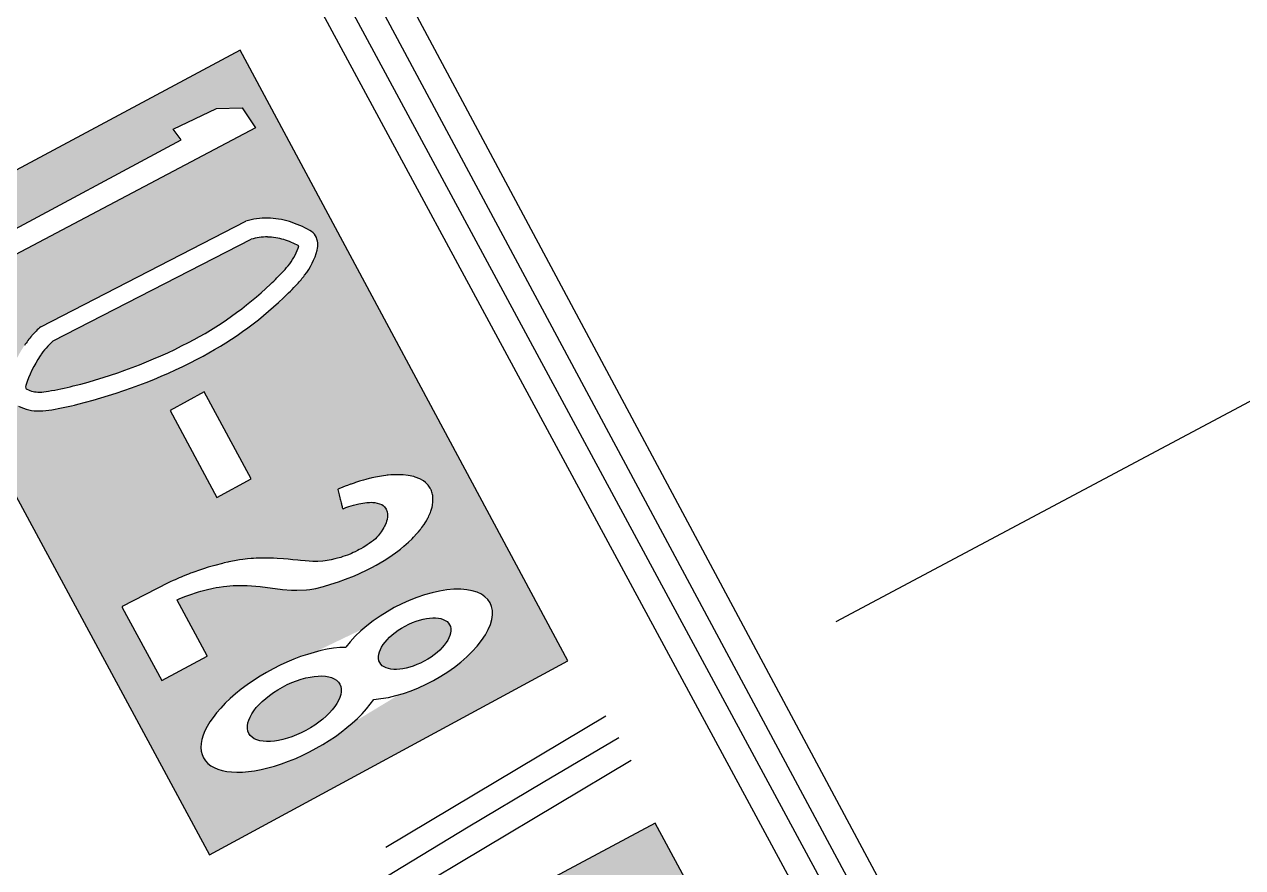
# Model space of a CAD drawing. Header units: millimetres. Extents: x 1358 to 1865, y 706 to 1003.
# Drawn here: x 1516.052 to 1519.524, y 933.403 to 935.804 of the extents above; entities that cross this region are included whole.
import ezdxf

# ---------------------------------------------------------------- set-up
doc = ezdxf.new("R2010")
doc.units = ezdxf.units.MM
doc.layers.add('建築', color=7, linetype='Continuous')

msp = doc.modelspace()

# ---------------------------------------------------------------- hatches: boundary and pattern name
at = {"layer": '建築', "ltscale": 1000}
h = msp.add_hatch(color=256, dxfattribs=at)
h.paths.add_polyline_path([(1515.6385, 935.1814), (1516.5799, 933.4395), (1517.6009, 933.9913), (1516.6677, 935.7306)])
edge = h.paths.add_edge_path(flags=0)
edge.add_ellipse((1517.1646, 934.0407), major_axis=(-0.0997, -0.0539), ratio=0.501182, start_angle=0, end_angle=360)
edge = h.paths.add_edge_path(flags=0)
edge.add_ellipse((1516.8215, 933.8553), major_axis=(-0.1297, -0.0701), ratio=0.475938, start_angle=0, end_angle=360)
h.paths.add_polyline_path([(1516.4673, 934.7047), (1516.6011, 934.4572), (1516.6989, 934.51), (1516.5651, 934.7575)], flags=16)
h.paths.add_polyline_path([(1516.9454, 934.4796), (1516.9472, 934.4723), (1516.949, 934.465), (1516.9512, 934.4562), (1516.9523, 934.4518), (1516.9531, 934.4489), (1516.9538, 934.446), (1516.9549, 934.4416), (1516.9556, 934.4386), (1516.956, 934.4372), (1516.9575, 934.4313), (1516.9582, 934.4284), (1516.9586, 934.427), (1516.9589, 934.4255), (1516.9606, 934.425), (1516.9685, 934.4281), (1516.9768, 934.431), (1516.9834, 934.4331), (1516.9903, 934.4351), (1516.9975, 934.437), (1517.0051, 934.4388), (1517.0221, 934.4418), (1517.0286, 934.4426), (1517.036, 934.4431), (1517.0402, 934.4432), (1517.045, 934.4431), (1517.0509, 934.4427), (1517.0712, 934.4366), (1517.0747, 934.4342), (1517.0788, 934.4303), (1517.0832, 934.4236), (1517.0864, 934.4159), (1517.0875, 934.4101), (1517.0876, 934.4074), (1517.0874, 934.402), (1517.0861, 934.3943), (1517.0847, 934.3893), (1517.0829, 934.3845), (1517.0803, 934.3785), (1517.0786, 934.3749), (1517.0767, 934.3714), (1517.074, 934.3668), (1517.0689, 934.3589), (1517.0665, 934.3555), (1517.0606, 934.3478), (1517.057, 934.3435), (1517.0532, 934.3392), (1517.0474, 934.3342), (1517.042, 934.3304), (1517.0351, 934.3257), (1517.0295, 934.322), (1517.0251, 934.3192), (1517.0176, 934.3147), (1517.0114, 934.3111), (1517.0066, 934.3085), (1517.0017, 934.3059), (1516.9949, 934.3025), (1516.9896, 934.3001), (1516.9841, 934.2976), (1516.9804, 934.296), (1516.9727, 934.2929), (1516.9666, 934.2907), (1516.9603, 934.2885), (1516.9559, 934.2871), (1516.9537, 934.2864), (1516.9444, 934.2838), (1516.937, 934.2819), (1516.9263, 934.2797), (1516.9092, 934.2767), (1516.903, 934.2759), (1516.8883, 934.2748), (1516.8748, 934.2748), (1516.8642, 934.2753), (1516.8522, 934.2761), (1516.8389, 934.2774), (1516.8319, 934.2781), (1516.8177, 934.2797), (1516.8039, 934.2811), (1516.7908, 934.2823), (1516.7729, 934.2836), (1516.762, 934.2841), (1516.7568, 934.2843), (1516.7519, 934.2844), (1516.747, 934.2845), (1516.7379, 934.2845), (1516.7335, 934.2845), (1516.7292, 934.2844), (1516.725, 934.2843), (1516.721, 934.2842), (1516.7131, 934.2838), (1516.7056, 934.2834), (1516.6984, 934.2828), (1516.6881, 934.2818), (1516.6751, 934.2803), (1516.6658, 934.279), (1516.6511, 934.2766), (1516.6346, 934.2734), (1516.6319, 934.2729), (1516.6215, 934.2706), (1516.6165, 934.2694), (1516.5946, 934.2637), (1516.5763, 934.2584), (1516.5631, 934.2542), (1516.5546, 934.2513), (1516.5483, 934.2492), (1516.538, 934.2455), (1516.5299, 934.2425), (1516.5259, 934.241), (1516.52, 934.2387), (1516.5141, 934.2364), (1516.5122, 934.2356), (1516.5045, 934.2325), (1516.4988, 934.2301), (1516.4932, 934.2277), (1516.4876, 934.2253), (1516.4821, 934.2229), (1516.4766, 934.2205), (1516.4676, 934.2164), (1516.464, 934.2148), (1516.4623, 934.214), (1516.331, 934.1463), (1516.3305, 934.1451), (1516.3314, 934.1435), (1516.4438, 933.9355), (1516.4442, 933.9354), (1516.5732, 934.0051), (1516.5732, 934.0064), (1516.4875, 934.1645), (1516.4874, 934.1659), (1516.4893, 934.1667), (1516.4912, 934.1675), (1516.4931, 934.1683), (1516.5047, 934.1729), (1516.5126, 934.1759), (1516.5291, 934.1819), (1516.5398, 934.1854), (1516.5487, 934.1882), (1516.5556, 934.1902), (1516.5699, 934.194), (1516.5904, 934.1987), (1516.5987, 934.2003), (1516.6073, 934.2018), (1516.6194, 934.2036), (1516.647, 934.2062), (1516.6589, 934.2067), (1516.6868, 934.2065), (1516.7239, 934.2035), (1516.788, 934.1952), (1516.8135, 934.193), (1516.8286, 934.1926), (1516.856, 934.1939), (1516.8656, 934.1951), (1516.8825, 934.1981), (1516.9046, 934.2037), (1516.9254, 934.2097), (1516.9473, 934.2167), (1516.9679, 934.224), (1516.9931, 934.2341), (1517.0078, 934.2405), (1517.0288, 934.2505), (1517.0421, 934.2573), (1517.055, 934.2643), (1517.0778, 934.2778), (1517.0935, 934.288), (1517.1162, 934.3042), (1517.1238, 934.3101), (1517.1335, 934.318), (1517.1473, 934.3301), (1517.157, 934.3394), (1517.1611, 934.3435), (1517.171, 934.3541), (1517.1738, 934.3574), (1517.1747, 934.3584), (1517.1756, 934.3595), (1517.1801, 934.3649), (1517.1809, 934.366), (1517.1835, 934.3693), (1517.1852, 934.3715), (1517.1876, 934.3749), (1517.1907, 934.3793), (1517.1915, 934.3805), (1517.1945, 934.385), (1517.198, 934.3907), (1517.2, 934.3942), (1517.2025, 934.3988), (1517.2037, 934.4012), (1517.2054, 934.4047), (1517.207, 934.4083), (1517.2095, 934.4143), (1517.2108, 934.418), (1517.2116, 934.4204), (1517.2128, 934.4241), (1517.2141, 934.4292), (1517.2152, 934.4342), (1517.2158, 934.4381), (1517.2163, 934.442), (1517.2165, 934.4433), (1517.2168, 934.45), (1517.2167, 934.4527), (1517.2166, 934.4554), (1517.2164, 934.4582), (1517.2159, 934.4624), (1517.2154, 934.4653), (1517.2144, 934.4696), (1517.2135, 934.4726), (1517.2125, 934.4756), (1517.2113, 934.4787), (1517.2106, 934.4802), (1517.2089, 934.4834), (1517.2069, 934.4868), (1517.203, 934.492), (1517.1996, 934.4957), (1517.1953, 934.4997), (1517.1894, 934.5041), (1517.1797, 934.5097), (1517.1659, 934.5152), (1517.1623, 934.5163), (1517.1461, 934.5198), (1517.1316, 934.5214), (1517.1209, 934.5219), (1517.1162, 934.5219), (1517.1118, 934.5219), (1517.1076, 934.5218), (1517.0998, 934.5214), (1517.0962, 934.5211), (1517.0892, 934.5205), (1517.0858, 934.5202), (1517.0825, 934.5198), (1517.0762, 934.519), (1517.0702, 934.5181), (1517.0643, 934.5171), (1517.0587, 934.5161), (1517.0532, 934.515), (1517.0479, 934.5139), (1517.0427, 934.5127), (1517.0401, 934.5122), (1517.0351, 934.5109), (1517.0254, 934.5084), (1517.0183, 934.5065), (1517.0115, 934.5045), (1517.007, 934.5031), (1516.9961, 934.4996), (1516.9918, 934.4982), (1516.9835, 934.4952), (1516.9815, 934.4945), (1516.9734, 934.4915), (1516.9694, 934.49), (1516.9617, 934.4869), (1516.9578, 934.4853), (1516.9503, 934.4822), (1516.9466, 934.4806)], flags=16)
h.paths.add_polyline_path([(1515.8509, 935.0565), (1515.8122, 935.1076), (1516.499, 935.4752), (1516.4763, 935.5061), (1516.5999, 935.5652), (1516.6727, 935.567), (1516.7112, 935.5097)], flags=16)
edge = h.paths.add_edge_path(flags=0)
edge.add_arc((1516.7436, 935.0367), 0.1623, 89.4145, 106.2301)
edge.add_line((1516.6982, 935.1925), (1516.1345, 934.903))
edge.add_arc((1516.281, 934.7371), 0.2214, 131.4382, 138.9021)
edge.add_arc((1516.2776, 934.74), 0.2169, 138.9021, 146.4281)
edge.add_arc((1516.3842, 934.6694), 0.3447, 146.4281, 162.0274)
edge.add_arc((1516.066, 934.7725), 0.0103, 162.0274, 201.6207)
edge.add_arc((1516.0626, 934.7712), 0.00654, 201.6207, 243.1303)
edge.add_arc((1516.0939, 934.8329), 0.0758, 243.1303, 271.1084)
edge.add_arc((1516.0921, 934.923), 0.1659, 271.1084, 279.9971)
edge.add_arc((1515.9399, 935.7867), 1.0428, 279.9971, 283.9718)
edge.add_arc((1515.8274, 936.2386), 1.5086, 283.9718, 297.3348)
edge.add_arc((1516.0522, 935.8039), 1.0192, 297.3348, 313.4768)
edge.add_arc((1516.1332, 935.7184), 0.9013, 313.4768, 316.8189)
edge.add_arc((1516.5853, 935.2941), 0.2814, 316.8189, 322.4622)
edge.add_arc((1516.6846, 935.2179), 0.1562, 322.4622, 343.5723)
edge.add_arc((1516.7094, 934.9335), 0.2708, 62.5085, 72.4096)
edge.add_arc((1516.7436, 935.0414), 0.1575, 72.4096, 89.4145)
edge = h.paths.add_edge_path(flags=16)
edge.add_ellipse((1517.1609, 934.0387), major_axis=(0.2186, 0.1181), ratio=0.474004, start_angle=225.6432, end_angle=494.3568)
edge.add_ellipse((1516.8162, 933.8524), major_axis=(0.2535, 0.137), ratio=0.44711, start_angle=400.8108, end_angle=679.1892)
edge = h.paths.add_edge_path(flags=16)
edge.add_arc((1516.7436, 935.0367), 0.216, 89.4145, 106.2301)
edge.add_line((1516.6832, 935.2441), (1516.099, 934.9433))
edge.add_arc((1516.281, 934.7371), 0.2751, 131.4382, 138.9021)
edge.add_arc((1516.2776, 934.74), 0.2706, 138.9021, 146.4281)
edge.add_arc((1516.3842, 934.6694), 0.3984, 146.4281, 162.0274)
edge.add_arc((1516.066, 934.7725), 0.064, 162.0274, 201.6207)
edge.add_arc((1516.0626, 934.7712), 0.0603, 201.6207, 243.1303)
edge.add_arc((1516.0939, 934.8329), 0.1295, 243.1303, 271.1084)
edge.add_arc((1516.0921, 934.923), 0.2196, 271.1084, 279.9972)
edge.add_arc((1515.9399, 935.7867), 1.0965, 279.9971, 283.9718)
edge.add_arc((1515.8274, 936.2386), 1.5623, 283.9718, 297.3348)
edge.add_arc((1516.0522, 935.8039), 1.0729, 297.3348, 313.4768)
edge.add_arc((1516.1332, 935.7184), 0.9551, 313.4768, 316.8189)
edge.add_arc((1516.5853, 935.2941), 0.3351, 316.8189, 322.4622)
edge.add_arc((1516.6846, 935.2179), 0.2099, 322.4622, 344.5199)
edge.add_arc((1516.8361, 935.1759), 0.0527, 344.5199, 389.3987)
edge.add_arc((1516.8459, 935.1814), 0.0415, 29.3987, 61.1747)
edge.add_arc((1516.7094, 934.9335), 0.3245, 61.1747, 72.4096)
edge.add_arc((1516.7436, 935.0414), 0.2112, 72.4096, 89.4145)
h = msp.add_hatch(color=256, dxfattribs=at)
h.paths.add_polyline_path([(1516.8212, 932.9804), (1517.7627, 931.2385), (1518.7836, 931.7903), (1517.8505, 933.5295)])
edge = h.paths.add_edge_path(flags=0)
edge.add_ellipse((1518.3474, 931.8397), major_axis=(-0.0997, -0.0539), ratio=0.501182, start_angle=0, end_angle=360)
edge = h.paths.add_edge_path(flags=0)
edge.add_ellipse((1518.0043, 931.6543), major_axis=(-0.1297, -0.0701), ratio=0.475938, start_angle=0, end_angle=360)
h.paths.add_polyline_path([(1517.6501, 932.5037), (1517.7839, 932.2562), (1517.8816, 932.309), (1517.7479, 932.5565)], flags=16)
h.paths.add_polyline_path([(1518.1281, 932.2786), (1518.13, 932.2712), (1518.1318, 932.2639), (1518.134, 932.2552), (1518.1351, 932.2508), (1518.1358, 932.2479), (1518.1366, 932.2449), (1518.1377, 932.2406), (1518.1384, 932.2376), (1518.1388, 932.2362), (1518.1402, 932.2303), (1518.141, 932.2274), (1518.1413, 932.2259), (1518.1417, 932.2245), (1518.1434, 932.224), (1518.1512, 932.227), (1518.1596, 932.23), (1518.1662, 932.232), (1518.1731, 932.2341), (1518.1803, 932.236), (1518.1879, 932.2377), (1518.2049, 932.2408), (1518.2114, 932.2415), (1518.2188, 932.2421), (1518.223, 932.2422), (1518.2277, 932.2421), (1518.2337, 932.2417), (1518.2539, 932.2356), (1518.2575, 932.2332), (1518.2616, 932.2293), (1518.2659, 932.2226), (1518.2692, 932.2148), (1518.2702, 932.2091), (1518.2704, 932.2064), (1518.2702, 932.201), (1518.2689, 932.1933), (1518.2675, 932.1883), (1518.2657, 932.1834), (1518.2631, 932.1774), (1518.2614, 932.1739), (1518.2595, 932.1704), (1518.2568, 932.1658), (1518.2516, 932.1579), (1518.2493, 932.1545), (1518.2434, 932.1468), (1518.2398, 932.1425), (1518.236, 932.1382), (1518.2302, 932.1332), (1518.2248, 932.1294), (1518.2179, 932.1247), (1518.2122, 932.121), (1518.2079, 932.1182), (1518.2004, 932.1137), (1518.1942, 932.1101), (1518.1894, 932.1075), (1518.1844, 932.1049), (1518.1776, 932.1015), (1518.1724, 932.099), (1518.1669, 932.0966), (1518.1632, 932.095), (1518.1555, 932.0919), (1518.1494, 932.0897), (1518.1431, 932.0875), (1518.1387, 932.0861), (1518.1365, 932.0854), (1518.1272, 932.0828), (1518.1198, 932.0809), (1518.1091, 932.0787), (1518.092, 932.0757), (1518.0857, 932.0749), (1518.0711, 932.0738), (1518.0575, 932.0738), (1518.0469, 932.0743), (1518.0349, 932.0751), (1518.0216, 932.0764), (1518.0147, 932.0771), (1518.0005, 932.0786), (1517.9867, 932.0801), (1517.9736, 932.0813), (1517.9556, 932.0826), (1517.9448, 932.0831), (1517.9396, 932.0833), (1517.9346, 932.0834), (1517.9298, 932.0835), (1517.9206, 932.0835), (1517.9162, 932.0835), (1517.912, 932.0834), (1517.9078, 932.0833), (1517.9037, 932.0832), (1517.8959, 932.0828), (1517.8884, 932.0823), (1517.8812, 932.0818), (1517.8708, 932.0808), (1517.8578, 932.0793), (1517.8486, 932.078), (1517.8339, 932.0756), (1517.8174, 932.0724), (1517.8147, 932.0719), (1517.8043, 932.0696), (1517.7992, 932.0684), (1517.7774, 932.0627), (1517.7591, 932.0574), (1517.7459, 932.0532), (1517.7373, 932.0503), (1517.731, 932.0481), (1517.7207, 932.0445), (1517.7126, 932.0415), (1517.7087, 932.0399), (1517.7027, 932.0376), (1517.6969, 932.0353), (1517.6949, 932.0346), (1517.6873, 932.0314), (1517.6816, 932.0291), (1517.676, 932.0267), (1517.6704, 932.0243), (1517.6649, 932.0219), (1517.6594, 932.0195), (1517.6504, 932.0154), (1517.6468, 932.0138), (1517.645, 932.0129), (1517.5137, 931.9453), (1517.5133, 931.9441), (1517.5142, 931.9425), (1517.6266, 931.7345), (1517.627, 931.7344), (1517.756, 931.8041), (1517.7559, 931.8054), (1517.6702, 931.9635), (1517.6702, 931.9649), (1517.6721, 931.9657), (1517.674, 931.9664), (1517.6759, 931.9672), (1517.6875, 931.9719), (1517.6954, 931.9749), (1517.7119, 931.9808), (1517.7226, 931.9844), (1517.7315, 931.9872), (1517.7384, 931.9892), (1517.7526, 931.993), (1517.7732, 931.9977), (1517.7814, 931.9993), (1517.79, 932.0008), (1517.8022, 932.0026), (1517.8298, 932.0052), (1517.8417, 932.0057), (1517.8696, 932.0055), (1517.9067, 932.0025), (1517.9707, 931.9942), (1517.9963, 931.992), (1518.0114, 931.9915), (1518.0388, 931.9928), (1518.0484, 931.994), (1518.0653, 931.9971), (1518.0873, 932.0027), (1518.1082, 932.0086), (1518.1301, 932.0157), (1518.1507, 932.023), (1518.1759, 932.0331), (1518.1906, 932.0395), (1518.2116, 932.0495), (1518.2249, 932.0563), (1518.2378, 932.0633), (1518.2606, 932.0768), (1518.2763, 932.087), (1518.299, 932.1032), (1518.3066, 932.109), (1518.3163, 932.117), (1518.3301, 932.1291), (1518.3398, 932.1384), (1518.3439, 932.1425), (1518.3537, 932.1531), (1518.3565, 932.1563), (1518.3575, 932.1574), (1518.3584, 932.1585), (1518.3628, 932.1639), (1518.3637, 932.165), (1518.3663, 932.1683), (1518.3679, 932.1705), (1518.3704, 932.1738), (1518.3735, 932.1783), (1518.3743, 932.1794), (1518.3772, 932.184), (1518.3807, 932.1897), (1518.3827, 932.1931), (1518.3852, 932.1978), (1518.3864, 932.2002), (1518.3882, 932.2037), (1518.3898, 932.2073), (1518.3923, 932.2133), (1518.3936, 932.217), (1518.3944, 932.2194), (1518.3956, 932.2231), (1518.3969, 932.2281), (1518.398, 932.2332), (1518.3986, 932.2371), (1518.3991, 932.241), (1518.3992, 932.2423), (1518.3995, 932.249), (1518.3995, 932.2517), (1518.3994, 932.2544), (1518.3992, 932.2572), (1518.3986, 932.2614), (1518.3981, 932.2643), (1518.3971, 932.2686), (1518.3963, 932.2716), (1518.3953, 932.2746), (1518.3941, 932.2777), (1518.3934, 932.2792), (1518.3917, 932.2824), (1518.3896, 932.2857), (1518.3858, 932.291), (1518.3824, 932.2947), (1518.3781, 932.2987), (1518.3722, 932.3031), (1518.3625, 932.3087), (1518.3487, 932.3142), (1518.3451, 932.3153), (1518.3289, 932.3187), (1518.3144, 932.3204), (1518.3037, 932.3209), (1518.299, 932.3209), (1518.2946, 932.3209), (1518.2904, 932.3207), (1518.2826, 932.3204), (1518.279, 932.3201), (1518.2719, 932.3195), (1518.2686, 932.3191), (1518.2653, 932.3188), (1518.259, 932.3179), (1518.2529, 932.3171), (1518.2471, 932.3161), (1518.2415, 932.3151), (1518.236, 932.314), (1518.2306, 932.3129), (1518.2254, 932.3117), (1518.2229, 932.3111), (1518.2179, 932.3099), (1518.2082, 932.3074), (1518.2011, 932.3055), (1518.1942, 932.3035), (1518.1898, 932.3021), (1518.1789, 932.2986), (1518.1746, 932.2971), (1518.1663, 932.2942), (1518.1642, 932.2935), (1518.1562, 932.2905), (1518.1522, 932.289), (1518.1444, 932.2859), (1518.1406, 932.2843), (1518.1331, 932.2811), (1518.1294, 932.2795)], flags=16)
h.paths.add_polyline_path([(1517.0337, 932.8555), (1516.9949, 932.9066), (1517.6817, 933.2742), (1517.6591, 933.3051), (1517.7827, 933.3642), (1517.8555, 933.366), (1517.8939, 933.3087)], flags=16)
edge = h.paths.add_edge_path(flags=0)
edge.add_arc((1517.9264, 932.8357), 0.1623, 89.4145, 106.2301)
edge.add_line((1517.881, 932.9915), (1517.3173, 932.702))
edge.add_arc((1517.4638, 932.5361), 0.2214, 131.4382, 138.9021)
edge.add_arc((1517.4604, 932.539), 0.2169, 138.9021, 146.4281)
edge.add_arc((1517.5669, 932.4683), 0.3447, 146.4281, 162.0274)
edge.add_arc((1517.2488, 932.5715), 0.0103, 162.0274, 201.6207)
edge.add_arc((1517.2454, 932.5702), 0.00654, 201.6207, 243.1303)
edge.add_arc((1517.2767, 932.6319), 0.0758, 243.1303, 271.1084)
edge.add_arc((1517.2749, 932.722), 0.1659, 271.1084, 279.9971)
edge.add_arc((1517.1227, 933.5856), 1.0428, 279.9971, 283.9718)
edge.add_arc((1517.0102, 934.0376), 1.5086, 283.9718, 297.3348)
edge.add_arc((1517.2349, 933.6029), 1.0192, 297.3348, 313.4768)
edge.add_arc((1517.316, 933.5174), 0.9013, 313.4768, 316.8189)
edge.add_arc((1517.7681, 933.0931), 0.2814, 316.8189, 322.4622)
edge.add_arc((1517.8674, 933.0168), 0.1562, 322.4622, 343.5723)
edge.add_arc((1517.8922, 932.7324), 0.2708, 62.5085, 72.4096)
edge.add_arc((1517.9264, 932.8404), 0.1575, 72.4096, 89.4145)
edge = h.paths.add_edge_path(flags=16)
edge.add_ellipse((1518.3437, 931.8377), major_axis=(0.2186, 0.1181), ratio=0.474004, start_angle=225.6432, end_angle=494.3568)
edge.add_ellipse((1517.999, 931.6514), major_axis=(0.2535, 0.137), ratio=0.44711, start_angle=400.8108, end_angle=679.1892)
edge = h.paths.add_edge_path(flags=16)
edge.add_arc((1517.9264, 932.8357), 0.216, 89.4145, 106.2301)
edge.add_line((1517.866, 933.0431), (1517.2818, 932.7423))
edge.add_arc((1517.4638, 932.5361), 0.2751, 131.4382, 138.9021)
edge.add_arc((1517.4604, 932.539), 0.2706, 138.9021, 146.4281)
edge.add_arc((1517.5669, 932.4683), 0.3984, 146.4281, 162.0274)
edge.add_arc((1517.2488, 932.5715), 0.064, 162.0274, 201.6207)
edge.add_arc((1517.2454, 932.5702), 0.0603, 201.6207, 243.1303)
edge.add_arc((1517.2767, 932.6319), 0.1295, 243.1303, 271.1084)
edge.add_arc((1517.2749, 932.722), 0.2196, 271.1084, 279.9972)
edge.add_arc((1517.1227, 933.5856), 1.0965, 279.9971, 283.9718)
edge.add_arc((1517.0102, 934.0376), 1.5623, 283.9718, 297.3348)
edge.add_arc((1517.2349, 933.6029), 1.0729, 297.3348, 313.4768)
edge.add_arc((1517.316, 933.5174), 0.9551, 313.4768, 316.8189)
edge.add_arc((1517.7681, 933.0931), 0.3351, 316.8189, 322.4622)
edge.add_arc((1517.8674, 933.0168), 0.2099, 322.4622, 344.5199)
edge.add_arc((1518.0188, 932.9749), 0.0527, 344.5199, 389.3987)
edge.add_arc((1518.0286, 932.9804), 0.0415, 29.3987, 61.1747)
edge.add_arc((1517.8922, 932.7324), 0.3245, 61.1747, 72.4096)
edge.add_arc((1517.9264, 932.8404), 0.2112, 72.4096, 89.4145)

# ---------------------------------------------------------------- linework, layer by layer
for p, q in [((1530.7112, 940.6782, -0.309), (1518.365, 934.1026, -0.309)), ((1516.8105, 936.5003, -0.309), (1519.4771, 931.5225, -0.309)), ((1516.7393, 936.4629, -0.309), (1519.4123, 931.4862, -0.309)), ((1516.6707, 936.4269, -0.309), (1519.355, 931.4539, -0.309)), ((1516.6022, 936.391, -0.309), (1519.2904, 931.4174, -0.309)), ((1516.6677, 935.7306, -0.309), (1515.6385, 935.1814, -0.309)), ((1517.6009, 933.9913, -0.309), (1516.6677, 935.7306, -0.309)), ((1516.4763, 935.5061, -0.309), (1516.5999, 935.5652, -0.309)), ((1516.5999, 935.5652, -0.309), (1516.6727, 935.567, -0.309)), ((1516.6727, 935.567, -0.309), (1516.7112, 935.5097, -0.309)), ((1516.7112, 935.5097, -0.309), (1515.8509, 935.0565, -0.309)), ((1516.499, 935.4752, -0.309), (1516.4763, 935.5061, -0.309)), ((1515.8122, 935.1076, -0.309), (1516.499, 935.4752, -0.309)), ((1516.099, 934.9433, -0.309), (1516.6832, 935.2441, -0.309)), ((1516.1345, 934.903, -0.309), (1516.6982, 935.1925, -0.309)), ((1515.6385, 935.1814, -0.309), (1516.5799, 933.4395, -0.309)), ((1516.5651, 934.7575, -0.309), (1516.4673, 934.7047, -0.309)), ((1516.6989, 934.51, -0.309), (1516.5651, 934.7575, -0.309)), ((1516.4673, 934.7047, -0.309), (1516.6011, 934.4572, -0.309)), ((1516.6011, 934.4572, -0.309), (1516.6989, 934.51, -0.309)), ((1516.9918, 934.4982, -0.309), (1516.9835, 934.4952, -0.309)), ((1516.9961, 934.4996, -0.309), (1516.9918, 934.4982, -0.309)), ((1517.007, 934.5031, -0.309), (1516.9961, 934.4996, -0.309)), ((1517.0115, 934.5045, -0.309), (1517.007, 934.5031, -0.309)), ((1517.0183, 934.5065, -0.309), (1517.0115, 934.5045, -0.309)), ((1517.0254, 934.5084, -0.309), (1517.0183, 934.5065, -0.309)), ((1517.0351, 934.5109, -0.309), (1517.0254, 934.5084, -0.309)), ((1517.0401, 934.5122, -0.309), (1517.0351, 934.5109, -0.309)), ((1517.0427, 934.5127, -0.309), (1517.0401, 934.5122, -0.309)), ((1517.0479, 934.5139, -0.309), (1517.0427, 934.5127, -0.309)), ((1517.0532, 934.515, -0.309), (1517.0479, 934.5139, -0.309)), ((1517.0587, 934.5161, -0.309), (1517.0532, 934.515, -0.309)), ((1517.0643, 934.5171, -0.309), (1517.0587, 934.5161, -0.309)), ((1517.0702, 934.5181, -0.309), (1517.0643, 934.5171, -0.309)), ((1517.0762, 934.519, -0.309), (1517.0702, 934.5181, -0.309)), ((1517.0825, 934.5198, -0.309), (1517.0762, 934.519, -0.309)), ((1517.0858, 934.5202, -0.309), (1517.0825, 934.5198, -0.309)), ((1517.0892, 934.5205, -0.309), (1517.0858, 934.5202, -0.309)), ((1517.0962, 934.5211, -0.309), (1517.0892, 934.5205, -0.309)), ((1517.0998, 934.5214, -0.309), (1517.0962, 934.5211, -0.309)), ((1517.1076, 934.5218, -0.309), (1517.0998, 934.5214, -0.309)), ((1517.1118, 934.5219, -0.309), (1517.1076, 934.5218, -0.309)), ((1517.1162, 934.5219, -0.309), (1517.1118, 934.5219, -0.309)), ((1517.1209, 934.5219, -0.309), (1517.1162, 934.5219, -0.309)), ((1517.1316, 934.5214, -0.309), (1517.1209, 934.5219, -0.309)), ((1517.1461, 934.5198, -0.309), (1517.1316, 934.5214, -0.309)), ((1517.1623, 934.5163, -0.309), (1517.1461, 934.5198, -0.309)), ((1517.1659, 934.5152, -0.309), (1517.1623, 934.5163, -0.309)), ((1517.1797, 934.5097, -0.309), (1517.1659, 934.5152, -0.309)), ((1517.1894, 934.5041, -0.309), (1517.1797, 934.5097, -0.309)), ((1517.1953, 934.4997, -0.309), (1517.1894, 934.5041, -0.309)), ((1517.1996, 934.4957, -0.309), (1517.1953, 934.4997, -0.309)), ((1516.9466, 934.4806, -0.309), (1516.9454, 934.4796, -0.309)), ((1516.9454, 934.4796, -0.309), (1516.9472, 934.4723, -0.309)), ((1516.9454, 934.4796, -0.309), (1516.9454, 934.4796, -0.309)), ((1516.9503, 934.4822, -0.309), (1516.9466, 934.4806, -0.309)), ((1516.9472, 934.4723, -0.309), (1516.949, 934.465, -0.309)), ((1516.949, 934.465, -0.309), (1516.9512, 934.4562, -0.309)), ((1516.9578, 934.4853, -0.309), (1516.9503, 934.4822, -0.309)), ((1516.9617, 934.4869, -0.309), (1516.9578, 934.4853, -0.309)), ((1516.9694, 934.49, -0.309), (1516.9617, 934.4869, -0.309)), ((1516.9734, 934.4915, -0.309), (1516.9694, 934.49, -0.309)), ((1516.9815, 934.4945, -0.309), (1516.9734, 934.4915, -0.309)), ((1516.9835, 934.4952, -0.309), (1516.9815, 934.4945, -0.309)), ((1517.203, 934.492, -0.309), (1517.1996, 934.4957, -0.309)), ((1517.2069, 934.4868, -0.309), (1517.203, 934.492, -0.309)), ((1517.2089, 934.4834, -0.309), (1517.2069, 934.4868, -0.309)), ((1517.2106, 934.4802, -0.309), (1517.2089, 934.4834, -0.309)), ((1517.2113, 934.4787, -0.309), (1517.2106, 934.4802, -0.309)), ((1517.2125, 934.4756, -0.309), (1517.2113, 934.4787, -0.309)), ((1517.2135, 934.4726, -0.309), (1517.2125, 934.4756, -0.309)), ((1517.2144, 934.4696, -0.309), (1517.2135, 934.4726, -0.309)), ((1517.2154, 934.4653, -0.309), (1517.2144, 934.4696, -0.309)), ((1517.2159, 934.4624, -0.309), (1517.2154, 934.4653, -0.309)), ((1517.2164, 934.4582, -0.309), (1517.2159, 934.4624, -0.309)), ((1516.9512, 934.4562, -0.309), (1516.9523, 934.4518, -0.309)), ((1516.9523, 934.4518, -0.309), (1516.9531, 934.4489, -0.309)), ((1516.9531, 934.4489, -0.309), (1516.9538, 934.446, -0.309)), ((1516.9538, 934.446, -0.309), (1516.9549, 934.4416, -0.309)), ((1516.9549, 934.4416, -0.309), (1516.9556, 934.4386, -0.309)), ((1516.9556, 934.4386, -0.309), (1516.956, 934.4372, -0.309)), ((1516.956, 934.4372, -0.309), (1516.9575, 934.4313, -0.309)), ((1516.9575, 934.4313, -0.309), (1516.9582, 934.4284, -0.309)), ((1516.9582, 934.4284, -0.309), (1516.9586, 934.427, -0.309)), ((1516.9586, 934.427, -0.309), (1516.9589, 934.4255, -0.309)), ((1516.9606, 934.425, -0.309), (1516.9685, 934.4281, -0.309)), ((1516.9685, 934.4281, -0.309), (1516.9768, 934.431, -0.309)), ((1516.9768, 934.431, -0.309), (1516.9834, 934.4331, -0.309)), ((1516.9834, 934.4331, -0.309), (1516.9903, 934.4351, -0.309)), ((1516.9903, 934.4351, -0.309), (1516.9975, 934.437, -0.309)), ((1516.9975, 934.437, -0.309), (1517.0051, 934.4388, -0.309)), ((1517.0051, 934.4388, -0.309), (1517.0221, 934.4418, -0.309)), ((1517.0221, 934.4418, -0.309), (1517.0286, 934.4426, -0.309)), ((1517.0286, 934.4426, -0.309), (1517.036, 934.4431, -0.309)), ((1517.036, 934.4431, -0.309), (1517.0402, 934.4432, -0.309)), ((1517.0402, 934.4432, -0.309), (1517.045, 934.4431, -0.309)), ((1517.045, 934.4431, -0.309), (1517.0509, 934.4427, -0.309)), ((1517.0509, 934.4427, -0.309), (1517.0712, 934.4366, -0.309)), ((1517.0712, 934.4366, -0.309), (1517.0747, 934.4342, -0.309)), ((1517.0747, 934.4342, -0.309), (1517.0788, 934.4303, -0.309)), ((1517.0788, 934.4303, -0.309), (1517.0832, 934.4236, -0.309)), ((1517.2128, 934.4241, -0.309), (1517.2141, 934.4292, -0.309)), ((1517.2141, 934.4292, -0.309), (1517.2152, 934.4342, -0.309)), ((1517.2152, 934.4342, -0.309), (1517.2158, 934.4381, -0.309)), ((1517.2158, 934.4381, -0.309), (1517.2163, 934.442, -0.309)), ((1517.2163, 934.442, -0.309), (1517.2165, 934.4433, -0.309)), ((1517.2166, 934.4554, -0.309), (1517.2164, 934.4582, -0.309)), ((1517.2165, 934.4433, -0.309), (1517.2168, 934.45, -0.309)), ((1517.2167, 934.4527, -0.309), (1517.2166, 934.4554, -0.309)), ((1517.2168, 934.45, -0.309), (1517.2167, 934.4527, -0.309)), ((1516.9589, 934.4255, -0.309), (1516.9606, 934.425, -0.309)), ((1517.0832, 934.4236, -0.309), (1517.0864, 934.4159, -0.309)), ((1517.0861, 934.3943, -0.309), (1517.0847, 934.3893, -0.309)), ((1517.0874, 934.402, -0.309), (1517.0861, 934.3943, -0.309)), ((1517.0864, 934.4159, -0.309), (1517.0875, 934.4101, -0.309)), ((1517.0876, 934.4074, -0.309), (1517.0874, 934.402, -0.309)), ((1517.0875, 934.4101, -0.309), (1517.0876, 934.4074, -0.309)), ((1517.198, 934.3907, -0.309), (1517.2, 934.3942, -0.309)), ((1517.2, 934.3942, -0.309), (1517.2025, 934.3988, -0.309)), ((1517.2025, 934.3988, -0.309), (1517.2037, 934.4012, -0.309)), ((1517.2037, 934.4012, -0.309), (1517.2054, 934.4047, -0.309)), ((1517.2054, 934.4047, -0.309), (1517.207, 934.4083, -0.309)), ((1517.207, 934.4083, -0.309), (1517.2095, 934.4143, -0.309)), ((1517.2095, 934.4143, -0.309), (1517.2108, 934.418, -0.309)), ((1517.2108, 934.418, -0.309), (1517.2116, 934.4204, -0.309)), ((1517.2116, 934.4204, -0.309), (1517.2128, 934.4241, -0.309)), ((1517.0689, 934.3589, -0.309), (1517.0665, 934.3555, -0.309)), ((1517.074, 934.3668, -0.309), (1517.0689, 934.3589, -0.309)), ((1517.0767, 934.3714, -0.309), (1517.074, 934.3668, -0.309)), ((1517.0786, 934.3749, -0.309), (1517.0767, 934.3714, -0.309)), ((1517.0803, 934.3785, -0.309), (1517.0786, 934.3749, -0.309)), ((1517.0829, 934.3845, -0.309), (1517.0803, 934.3785, -0.309)), ((1517.0847, 934.3893, -0.309), (1517.0829, 934.3845, -0.309)), ((1517.171, 934.3541, -0.309), (1517.1738, 934.3574, -0.309)), ((1517.1738, 934.3574, -0.309), (1517.1747, 934.3584, -0.309)), ((1517.1747, 934.3584, -0.309), (1517.1756, 934.3595, -0.309)), ((1517.1756, 934.3595, -0.309), (1517.1801, 934.3649, -0.309)), ((1517.1801, 934.3649, -0.309), (1517.1809, 934.366, -0.309)), ((1517.1809, 934.366, -0.309), (1517.1835, 934.3693, -0.309)), ((1517.1835, 934.3693, -0.309), (1517.1852, 934.3715, -0.309)), ((1517.1852, 934.3715, -0.309), (1517.1876, 934.3749, -0.309)), ((1517.1876, 934.3749, -0.309), (1517.1907, 934.3793, -0.309)), ((1517.1907, 934.3793, -0.309), (1517.1915, 934.3805, -0.309)), ((1517.1915, 934.3805, -0.309), (1517.1945, 934.385, -0.309)), ((1517.1945, 934.385, -0.309), (1517.198, 934.3907, -0.309)), ((1517.0351, 934.3257, -0.309), (1517.0295, 934.322, -0.309)), ((1517.042, 934.3304, -0.309), (1517.0351, 934.3257, -0.309)), ((1517.0474, 934.3342, -0.309), (1517.042, 934.3304, -0.309)), ((1517.0532, 934.3392, -0.309), (1517.0474, 934.3342, -0.309)), ((1517.057, 934.3435, -0.309), (1517.0532, 934.3392, -0.309)), ((1517.0606, 934.3478, -0.309), (1517.057, 934.3435, -0.309)), ((1517.0665, 934.3555, -0.309), (1517.0606, 934.3478, -0.309)), ((1517.1335, 934.318, -0.309), (1517.1473, 934.3301, -0.309)), ((1517.1473, 934.3301, -0.309), (1517.157, 934.3394, -0.309)), ((1517.157, 934.3394, -0.309), (1517.1611, 934.3435, -0.309)), ((1517.1611, 934.3435, -0.309), (1517.171, 934.3541, -0.309)), ((1516.9603, 934.2885, -0.309), (1516.9559, 934.2871, -0.309)), ((1516.9666, 934.2907, -0.309), (1516.9603, 934.2885, -0.309)), ((1516.9727, 934.2929, -0.309), (1516.9666, 934.2907, -0.309)), ((1516.9804, 934.296, -0.309), (1516.9727, 934.2929, -0.309)), ((1516.9841, 934.2976, -0.309), (1516.9804, 934.296, -0.309)), ((1516.9896, 934.3001, -0.309), (1516.9841, 934.2976, -0.309)), ((1516.9949, 934.3025, -0.309), (1516.9896, 934.3001, -0.309)), ((1517.0017, 934.3059, -0.309), (1516.9949, 934.3025, -0.309)), ((1517.0066, 934.3085, -0.309), (1517.0017, 934.3059, -0.309)), ((1517.0114, 934.3111, -0.309), (1517.0066, 934.3085, -0.309)), ((1517.0176, 934.3147, -0.309), (1517.0114, 934.3111, -0.309)), ((1517.0251, 934.3192, -0.309), (1517.0176, 934.3147, -0.309)), ((1517.0295, 934.322, -0.309), (1517.0251, 934.3192, -0.309)), ((1517.0778, 934.2778, -0.309), (1517.0935, 934.288, -0.309)), ((1517.0935, 934.288, -0.309), (1517.1162, 934.3042, -0.309)), ((1517.1162, 934.3042, -0.309), (1517.1238, 934.3101, -0.309)), ((1517.1238, 934.3101, -0.309), (1517.1335, 934.318, -0.309)), ((1516.5631, 934.2542, -0.309), (1516.5546, 934.2513, -0.309)), ((1516.5763, 934.2584, -0.309), (1516.5631, 934.2542, -0.309)), ((1516.5946, 934.2637, -0.309), (1516.5763, 934.2584, -0.309)), ((1516.6165, 934.2694, -0.309), (1516.5946, 934.2637, -0.309)), ((1516.6215, 934.2706, -0.309), (1516.6165, 934.2694, -0.309)), ((1516.6319, 934.2729, -0.309), (1516.6215, 934.2706, -0.309)), ((1516.6346, 934.2734, -0.309), (1516.6319, 934.2729, -0.309)), ((1516.6511, 934.2766, -0.309), (1516.6346, 934.2734, -0.309)), ((1516.6658, 934.279, -0.309), (1516.6511, 934.2766, -0.309)), ((1516.6751, 934.2803, -0.309), (1516.6658, 934.279, -0.309)), ((1516.6881, 934.2818, -0.309), (1516.6751, 934.2803, -0.309)), ((1516.6984, 934.2828, -0.309), (1516.6881, 934.2818, -0.309)), ((1516.7056, 934.2834, -0.309), (1516.6984, 934.2828, -0.309)), ((1516.6984, 934.2828, -0.309), (1516.6984, 934.2828, -0.309)), ((1516.7131, 934.2838, -0.309), (1516.7056, 934.2834, -0.309)), ((1516.721, 934.2842, -0.309), (1516.7131, 934.2838, -0.309)), ((1516.725, 934.2843, -0.309), (1516.721, 934.2842, -0.309)), ((1516.7292, 934.2844, -0.309), (1516.725, 934.2843, -0.309)), ((1516.7335, 934.2845, -0.309), (1516.7292, 934.2844, -0.309)), ((1516.7379, 934.2845, -0.309), (1516.7335, 934.2845, -0.309)), ((1516.747, 934.2845, -0.309), (1516.7379, 934.2845, -0.309)), ((1516.7519, 934.2844, -0.309), (1516.747, 934.2845, -0.309)), ((1516.7568, 934.2843, -0.309), (1516.7519, 934.2844, -0.309)), ((1516.762, 934.2841, -0.309), (1516.7568, 934.2843, -0.309)), ((1516.7729, 934.2836, -0.309), (1516.762, 934.2841, -0.309)), ((1516.7908, 934.2823, -0.309), (1516.7729, 934.2836, -0.309)), ((1516.8039, 934.2811, -0.309), (1516.7908, 934.2823, -0.309)), ((1516.8177, 934.2797, -0.309), (1516.8039, 934.2811, -0.309)), ((1516.8319, 934.2781, -0.309), (1516.8177, 934.2797, -0.309)), ((1516.8389, 934.2774, -0.309), (1516.8319, 934.2781, -0.309)), ((1516.8522, 934.2761, -0.309), (1516.8389, 934.2774, -0.309)), ((1516.8642, 934.2753, -0.309), (1516.8522, 934.2761, -0.309)), ((1516.8748, 934.2748, -0.309), (1516.8642, 934.2753, -0.309)), ((1516.8883, 934.2748, -0.309), (1516.8748, 934.2748, -0.309)), ((1516.903, 934.2759, -0.309), (1516.8883, 934.2748, -0.309)), ((1516.9092, 934.2767, -0.309), (1516.903, 934.2759, -0.309)), ((1516.9263, 934.2797, -0.309), (1516.9092, 934.2767, -0.309)), ((1516.937, 934.2819, -0.309), (1516.9263, 934.2797, -0.309)), ((1516.9444, 934.2838, -0.309), (1516.937, 934.2819, -0.309)), ((1516.9537, 934.2864, -0.309), (1516.9444, 934.2838, -0.309)), ((1516.9559, 934.2871, -0.309), (1516.9537, 934.2864, -0.309)), ((1517.0288, 934.2505, -0.309), (1517.0421, 934.2573, -0.309)), ((1517.0421, 934.2573, -0.309), (1517.055, 934.2643, -0.309)), ((1517.055, 934.2643, -0.309), (1517.0778, 934.2778, -0.309)), ((1516.4766, 934.2205, -0.309), (1516.4676, 934.2164, -0.309)), ((1516.4821, 934.2229, -0.309), (1516.4766, 934.2205, -0.309)), ((1516.4876, 934.2253, -0.309), (1516.4821, 934.2229, -0.309)), ((1516.4932, 934.2277, -0.309), (1516.4876, 934.2253, -0.309)), ((1516.4988, 934.2301, -0.309), (1516.4932, 934.2277, -0.309)), ((1516.5045, 934.2325, -0.309), (1516.4988, 934.2301, -0.309)), ((1516.5122, 934.2356, -0.309), (1516.5045, 934.2325, -0.309)), ((1516.5141, 934.2364, -0.309), (1516.5122, 934.2356, -0.309)), ((1516.52, 934.2387, -0.309), (1516.5141, 934.2364, -0.309)), ((1516.5259, 934.241, -0.309), (1516.52, 934.2387, -0.309)), ((1516.5299, 934.2425, -0.309), (1516.5259, 934.241, -0.309)), ((1516.538, 934.2455, -0.309), (1516.5299, 934.2425, -0.309)), ((1516.5483, 934.2492, -0.309), (1516.538, 934.2455, -0.309)), ((1516.5546, 934.2513, -0.309), (1516.5483, 934.2492, -0.309)), ((1516.9473, 934.2167, -0.309), (1516.9679, 934.224, -0.309)), ((1516.9679, 934.224, -0.309), (1516.9931, 934.2341, -0.309)), ((1516.9931, 934.2341, -0.309), (1517.0078, 934.2405, -0.309)), ((1517.0078, 934.2405, -0.309), (1517.0288, 934.2505, -0.309)), ((1516.4623, 934.214, -0.309), (1516.331, 934.1463, -0.309)), ((1516.464, 934.2148, -0.309), (1516.4623, 934.214, -0.309)), ((1516.4676, 934.2164, -0.309), (1516.464, 934.2148, -0.309)), ((1516.5291, 934.1819, -0.309), (1516.5398, 934.1854, -0.309)), ((1516.5398, 934.1854, -0.309), (1516.5487, 934.1882, -0.309)), ((1516.5487, 934.1882, -0.309), (1516.5556, 934.1902, -0.309)), ((1516.5556, 934.1902, -0.309), (1516.5699, 934.194, -0.309)), ((1516.5699, 934.194, -0.309), (1516.5904, 934.1987, -0.309)), ((1516.5904, 934.1987, -0.309), (1516.5987, 934.2003, -0.309)), ((1516.5987, 934.2003, -0.309), (1516.6073, 934.2018, -0.309)), ((1516.6073, 934.2018, -0.309), (1516.6194, 934.2036, -0.309)), ((1516.6194, 934.2036, -0.309), (1516.647, 934.2062, -0.309)), ((1516.647, 934.2062, -0.309), (1516.6589, 934.2067, -0.309)), ((1516.6589, 934.2067, -0.309), (1516.6868, 934.2065, -0.309)), ((1516.6868, 934.2065, -0.309), (1516.7239, 934.2035, -0.309)), ((1516.7239, 934.2035, -0.309), (1516.788, 934.1952, -0.309)), ((1516.788, 934.1952, -0.309), (1516.8135, 934.193, -0.309)), ((1516.8135, 934.193, -0.309), (1516.8286, 934.1926, -0.309)), ((1516.8286, 934.1926, -0.309), (1516.856, 934.1939, -0.309)), ((1516.856, 934.1939, -0.309), (1516.8656, 934.1951, -0.309)), ((1516.8656, 934.1951, -0.309), (1516.8825, 934.1981, -0.309)), ((1516.8825, 934.1981, -0.309), (1516.9046, 934.2037, -0.309)), ((1516.9046, 934.2037, -0.309), (1516.9254, 934.2097, -0.309)), ((1516.9254, 934.2097, -0.309), (1516.9473, 934.2167, -0.309)), ((1516.4874, 934.1659, -0.309), (1516.4893, 934.1667, -0.309)), ((1516.4875, 934.1645, -0.309), (1516.4874, 934.1659, -0.309)), ((1516.5732, 934.0064, -0.309), (1516.4875, 934.1645, -0.309)), ((1516.4893, 934.1667, -0.309), (1516.4912, 934.1675, -0.309)), ((1516.4912, 934.1675, -0.309), (1516.4931, 934.1683, -0.309)), ((1516.4931, 934.1683, -0.309), (1516.5047, 934.1729, -0.309)), ((1516.5047, 934.1729, -0.309), (1516.5126, 934.1759, -0.309)), ((1516.5126, 934.1759, -0.309), (1516.5291, 934.1819, -0.309)), ((1516.331, 934.1463, -0.309), (1516.3305, 934.1451, -0.309)), ((1516.3305, 934.1451, -0.309), (1516.3314, 934.1435, -0.309)), ((1516.3314, 934.1435, -0.309), (1516.4438, 933.9355, -0.309)), ((1516.4442, 933.9354, -0.309), (1516.5732, 934.0051, -0.309)), ((1516.5732, 934.0051, -0.309), (1516.5732, 934.0064, -0.309)), ((1516.5799, 933.4395, -0.309), (1517.6009, 933.9913, -0.309)), ((1516.4438, 933.9355, -0.309), (1516.4442, 933.9354, -0.309)), ((1517.0825, 933.4613, -0.309), (1517.7095, 933.8354, -0.309)), ((1517.7818, 933.708, -0.309), (1517.1522, 933.3322, -0.309)), ((1517.8505, 933.5295, -0.309), (1516.8212, 932.9804, -0.309)), ((1518.7836, 931.7903, -0.309), (1517.8505, 933.5295, -0.309))]:
    msp.add_line(p, q, dxfattribs=at)
for centre, radius, start, end in [((1516.7436, 935.0367, -0.309), 0.216, 89.4145, 106.2301), ((1516.7436, 935.0414, -0.309), 0.2112, 72.4096, 89.4145), ((1516.7094, 934.9335, -0.309), 0.3245, 61.1747, 72.4096), ((1516.7436, 935.0367, -0.309), 0.1623, 89.4145, 106.2301), ((1516.7436, 935.0414, -0.309), 0.1575, 72.4096, 89.4145), ((1516.7094, 934.9335, -0.309), 0.2708, 62.5085, 72.4096), ((1516.8459, 935.1814, -0.309), 0.0415, 29.3987, 61.1747), ((1516.8361, 935.1759, -0.309), 0.0527, 344.5199, 29.3987), ((1516.6846, 935.2179, -0.309), 0.1562, 322.4622, 343.5723), ((1516.6846, 935.2179, -0.309), 0.2099, 322.4622, 344.5199), ((1516.5853, 935.2941, -0.309), 0.2814, 316.8189, 322.4622), ((1516.1332, 935.7184, -0.309), 0.9013, 313.4768, 316.8189), ((1516.5853, 935.2941, -0.309), 0.3351, 316.8189, 322.4622), ((1516.0522, 935.8039, -0.309), 1.0192, 297.3348, 313.4768), ((1516.1332, 935.7184, -0.309), 0.9551, 313.4768, 316.8189), ((1516.0522, 935.8039, -0.309), 1.0729, 297.3348, 313.4768), ((1516.2776, 934.74, -0.309), 0.2706, 138.9021, 146.4281), ((1516.281, 934.7371, -0.309), 0.2751, 131.4382, 138.9021), ((1516.2776, 934.74, -0.309), 0.2169, 138.9021, 146.4281), ((1516.281, 934.7371, -0.309), 0.2214, 131.4382, 138.9021), ((1515.8274, 936.2386, -0.309), 1.5086, 283.9718, 297.3348), ((1516.3842, 934.6694, -0.309), 0.3447, 146.4281, 162.0274), ((1515.8274, 936.2386, -0.309), 1.5623, 283.9718, 297.3348), ((1516.066, 934.7725, -0.309), 0.0103, 162.0274, 201.6207), ((1515.9399, 935.7867, -0.309), 1.0428, 279.9971, 283.9718), ((1516.0626, 934.7712, -0.309), 0.00654, 201.6207, 243.1303), ((1516.0939, 934.8329, -0.309), 0.0758, 243.1303, 271.1084), ((1516.0921, 934.923, -0.309), 0.1659, 271.1084, 279.9971), ((1516.0939, 934.8329, -0.309), 0.1295, 243.1303, 271.1084), ((1516.0921, 934.923, -0.309), 0.2196, 271.1084, 279.9972), ((1515.9399, 935.7867, -0.309), 1.0965, 279.9971, 283.9718), ((1536.2283, 902.0863, -0.309), 36.682, 120.25447, 169.41016)]:
    msp.add_arc(centre, radius, start, end, dxfattribs=at)
for centre, major_axis, ratio, start_param, end_param in [((1517.1609, 934.0387, -0.309), (0.2186, 0.1181), 0.474004, 3.938216, 8.628154), ((1516.8162, 933.8524, -0.309), (0.2535, 0.137), 0.44711, 6.995468, 11.854088)]:
    msp.add_ellipse(centre, major_axis=major_axis, ratio=ratio, start_param=start_param, end_param=end_param, dxfattribs=at)
for centre, major_axis, ratio in [((1517.1646, 934.0407, -0.309), (-0.0997, -0.0539), 0.501182), ((1516.8215, 933.8553, -0.309), (-0.1297, -0.0701), 0.475938)]:
    msp.add_ellipse(centre, major_axis=major_axis, ratio=ratio, dxfattribs=at)

doc.saveas('drawing.dxf')
